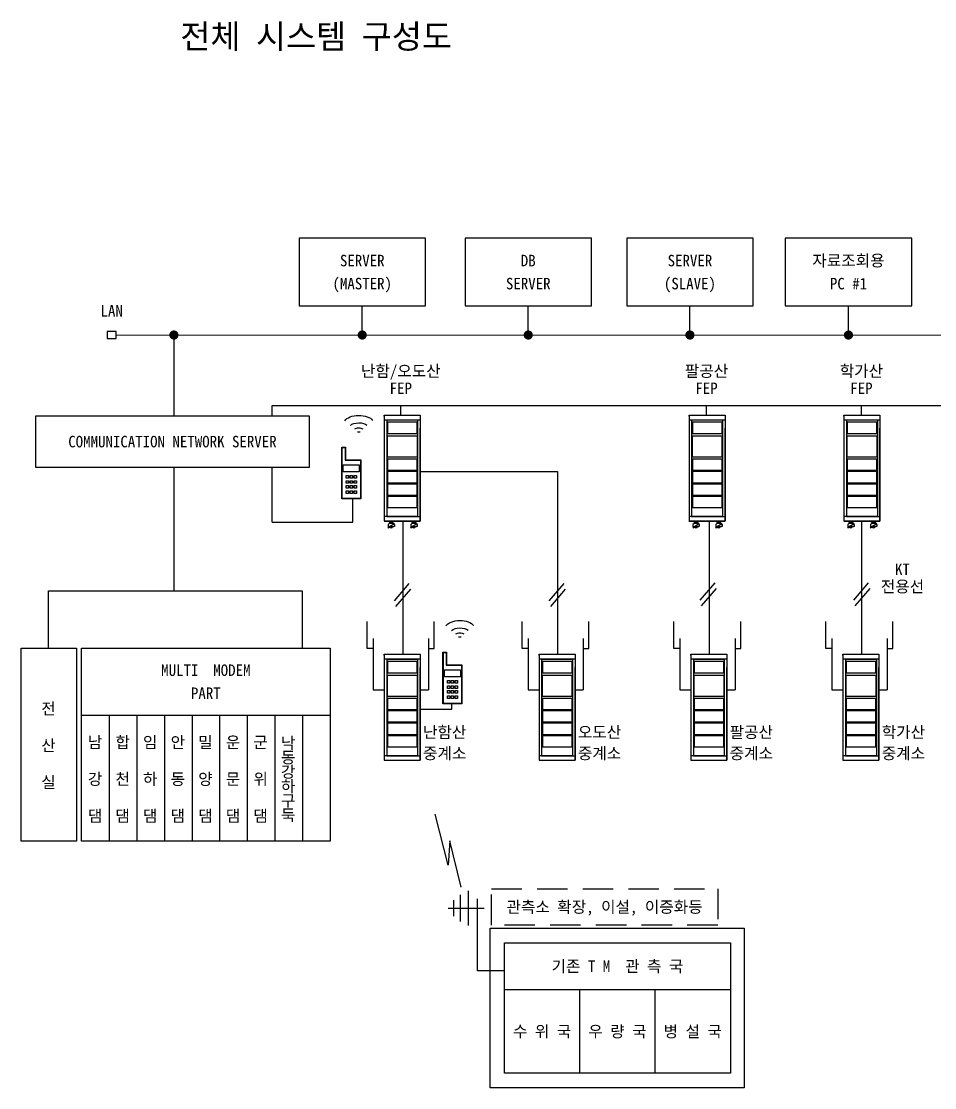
# Model space of a CAD drawing. Extents: x 14 to 401, y 14 to 261.
# Drawn here: x 14.3 to 204.7, y 38.9 to 261.2 of the extents above; entities that cross this region are included whole.
import ezdxf
from ezdxf.enums import TextEntityAlignment as Align

# ---------------------------------------------------------------- set-up
doc = ezdxf.new("R2010")
doc.units = 0
doc.linetypes.add('HIDDEN', pattern=[9.525, 6.35, -3.175])
doc.layers.get('0').update_dxf_attribs({"linetype": 'CONTINUOUS'})
for name, color, linetype in [('cable', 1, 'CONTINUOUS'), ('line', 7, 'CONTINUOUS'), ('machine', 5, 'CONTINUOUS'), ('txt', 7, 'CONTINUOUS')]:
    doc.layers.add(name, color=color, linetype=linetype)
doc.styles.add('style1', font='')
doc.styles.add('style2', font='', dxfattribs={"height": 2})
doc.styles.get('style1').set_extended_font_data('GulimChe')
doc.styles.get('style2').set_extended_font_data('@GulimChe')

# ---------------------------------------------------------------- blocks, each defined once
blk = doc.blocks.new('A$C7A3C2026')
at = {"color": 0}
for p, q in [((0.17, 0.18), (0.17, 24.9)), ((0.26, 24.9), (1.54, 24.9)), ((1.54, 24.9), (1.54, 18.79)), ((1.54, 18.79), (8.99, 18.79)), ((8.99, 18.79), (8.99, 0.18)), ((8.99, 0.18), (0.17, 0.18))]:
    blk.add_line(p, q, dxfattribs=at)
for points in [[(0, 16.38), (0, 25.12), (1.75, 25.12), (1.75, 19)], [(1.75, 19), (9.18, 19), (9.18, 0), (0, 0), (0, 19)]]:
    blk.add_lwpolyline(points, dxfattribs=at)
for points in [[(0.68, 16.52), (8.47, 16.52), (8.47, 13.06), (0.68, 13.06)], [(2.14, 11.3), (3.29, 11.3), (3.29, 10.02), (2.14, 10.02)], [(4.02, 11.3), (5.18, 11.3), (5.18, 10.02), (4.02, 10.02)], [(5.91, 11.3), (7.06, 11.3), (7.06, 10.02), (5.91, 10.02)], [(2.14, 8.78), (3.29, 8.78), (3.29, 7.5), (2.14, 7.5)], [(2.14, 6.43), (3.29, 6.43), (3.29, 5.14), (2.14, 5.14)], [(4.02, 8.78), (5.18, 8.78), (5.18, 7.5), (4.02, 7.5)], [(4.02, 6.43), (5.18, 6.43), (5.18, 5.14), (4.02, 5.14)], [(5.91, 8.78), (7.06, 8.78), (7.06, 7.5), (5.91, 7.5)], [(5.91, 6.43), (7.06, 6.43), (7.06, 5.14), (5.91, 5.14)], [(2.14, 3.9), (3.29, 3.9), (3.29, 2.62), (2.14, 2.62)], [(4.02, 3.9), (5.18, 3.9), (5.18, 2.62), (4.02, 2.62)], [(5.91, 3.9), (7.06, 3.9), (7.06, 2.62), (5.91, 2.62)]]:
    blk.add_lwpolyline(points, close=True, dxfattribs=at)
at = {"layer": 'machine', "color": 0, "linetype": 'Continuous'}
blk.add_line((8.87, 32.41), (7.6, 32.39), dxfattribs=at)
at = {"layer": 'machine', "color": 0, "linetype": 'Continuous', "extrusion": (0, 0, -1)}
for centre, major_axis, start_param, end_param in [((8.17, 36.94), (-7.06, -0.1), 0.309005, 2.832588), ((8.2, 34.52), (-4.71, -0.07), 0.545484, 2.596108), ((8.22, 33.31), (-2.35, -0.03), 0.616527, 2.525066)]:
    blk.add_ellipse(centre, major_axis=major_axis, ratio=0.513915, start_param=start_param, end_param=end_param, dxfattribs=at)

msp = doc.modelspace()

# ---------------------------------------------------------------- linework, layer by layer
at = {"layer": 'cable'}
for p, q in [((85.35, 195.78), (85.35, 201.84)), ((119.95, 195.78), (119.95, 201.84)), ((153.65, 195.78), (153.65, 201.84)), ((186.7, 195.78), (186.7, 201.84)), ((34.06, 195.78), (314.8, 195.82)), ((46.1, 195.78), (46.1, 178.86)), ((66.61, 181.07), (355.74, 181.07)), ((66.61, 178.86), (66.61, 181.07)), ((93.39, 179.1), (93.39, 181.07)), ((157.11, 179.1), (157.11, 181.07)), ((189.39, 179.1), (189.39, 181.07)), ((46.1, 168.15), (46.1, 142.48)), ((66.61, 156.75), (66.61, 168.26)), ((97.44, 167.3), (126.07, 167.3)), ((126.07, 167.3), (126.07, 129.18)), ((83.36, 156.75), (83.36, 161.74)), ((66.61, 156.75), (83.36, 156.75)), ((93.78, 156.81), (93.78, 129.18)), ((157.69, 156.81), (157.69, 129.18)), ((189.39, 156.81), (189.39, 129.18)), ((19.99, 130.52), (19.99, 142.48)), ((19.99, 142.48), (72.8, 142.48)), ((72.8, 142.48), (72.8, 130.52)), ((95.08, 143.95), (91.98, 140.33)), ((95.4, 142.77), (92.29, 139.15)), ((127.37, 143.95), (124.26, 140.33)), ((127.68, 142.77), (124.58, 139.15)), ((158.81, 144.12), (155.7, 140.49)), ((159.13, 142.94), (156.02, 139.32)), ((190.83, 144.12), (187.72, 140.49)), ((191.14, 142.94), (188.03, 139.32)), ((104.02, 117.8), (104.02, 118.9)), ((97.44, 117.8), (104.02, 117.8)), ((103.28, 85.26), (100.52, 95.86)), ((103.58, 90.31), (103.28, 85.26)), ((105.94, 80.66), (103.58, 90.31))]:
    msp.add_line(p, q, dxfattribs=at)
at = {"layer": 'cable', "const_width": 0.96}
for points in [[(45.62, 195.78, 1), (46.58, 195.78, 1)], [(84.87, 195.78, 1), (85.83, 195.78, 1)], [(119.47, 195.78, 1), (120.43, 195.78, 1)], [(153.17, 195.78, 1), (154.13, 195.78, 1)], [(186.22, 195.78, 1), (187.18, 195.78, 1)]]:
    msp.add_lwpolyline(points, format="xyb", close=True, dxfattribs=at)
at = {"layer": 'cable', "color": 0, "linetype": 'HIDDEN', "lineweight": 30}
msp.add_lwpolyline([(112.26, 80.32), (159.45, 80.32), (159.45, 72.77), (112.26, 72.77)], close=True, dxfattribs=at)
at = {"layer": 'line'}
for p, q in [((34.06, 196.5), (32.21, 196.5)), ((32.21, 196.5), (32.21, 195.08)), ((34.06, 195.08), (34.06, 196.5)), ((32.21, 195.08), (34.06, 195.08))]:
    msp.add_line(p, q, dxfattribs=at)
at = {"layer": 'machine'}
for p, q in [((89.92, 179.1), (97.44, 179.1)), ((89.92, 179.1), (97.44, 179.1)), ((89.92, 179.1), (89.92, 157.01)), ((89.92, 178.83), (89.92, 179.1)), ((89.92, 178.83), (89.92, 176.34)), ((89.92, 178.13), (97.44, 178.13)), ((90.46, 178.13), (96.9, 178.13)), ((90.46, 178.13), (90.46, 164.17)), ((90.46, 178.13), (90.46, 178.12)), ((90.46, 178.1), (96.9, 178.1)), ((96.9, 178.13), (96.9, 164.17)), ((96.9, 178.13), (96.9, 178.12)), ((97.44, 179.1), (97.44, 157.01)), ((97.44, 179.1), (97.44, 178.69)), ((97.44, 178.83), (97.44, 176.34)), ((153.47, 179.1), (153.47, 157.01)), ((153.47, 179.1), (161, 179.1)), ((153.47, 179.1), (161, 179.1)), ((153.47, 178.83), (153.47, 179.1)), ((153.47, 178.83), (153.47, 176.34)), ((153.47, 178.13), (161, 178.13)), ((154.01, 178.13), (154.01, 164.17)), ((154.01, 178.13), (160.46, 178.13)), ((154.01, 178.13), (154.01, 178.12)), ((154.01, 178.1), (160.46, 178.1)), ((160.46, 178.13), (160.46, 164.17)), ((160.46, 178.13), (160.46, 178.12)), ((161, 179.1), (161, 157.01)), ((161, 179.1), (161, 178.69)), ((161, 178.83), (161, 176.34)), ((185.74, 179.1), (185.74, 157.01)), ((185.74, 179.1), (193.26, 179.1)), ((185.74, 179.1), (193.26, 179.1)), ((185.74, 178.83), (185.74, 179.1)), ((185.74, 178.83), (185.74, 176.34)), ((185.74, 178.13), (193.26, 178.13)), ((186.28, 178.13), (192.73, 178.13)), ((186.28, 178.13), (186.28, 164.17)), ((186.28, 178.13), (186.28, 178.12)), ((186.28, 178.1), (192.73, 178.1)), ((192.73, 178.13), (192.73, 164.17)), ((192.73, 178.13), (192.73, 178.12)), ((193.26, 179.1), (193.26, 157.01)), ((193.26, 179.1), (193.26, 178.69)), ((193.26, 178.83), (193.26, 176.34)), ((89.92, 176.34), (89.92, 163.71)), ((96.8, 177.58), (90.63, 177.58)), ((90.63, 177.58), (90.63, 175.26)), ((96.8, 175.26), (96.8, 177.58)), ((97.44, 176.34), (97.44, 163.71)), ((97.44, 163.71), (97.44, 176.34)), ((97.44, 176.34), (97.44, 163.71)), ((153.47, 176.34), (153.47, 163.71)), ((160.35, 177.58), (154.19, 177.58)), ((154.19, 177.58), (154.19, 175.26)), ((160.35, 175.26), (160.35, 177.58)), ((161, 176.34), (161, 163.71)), ((161, 163.71), (161, 176.34)), ((161, 176.34), (161, 163.71)), ((185.74, 176.34), (185.74, 163.71)), ((192.62, 177.58), (186.45, 177.58)), ((186.45, 177.58), (186.45, 175.26)), ((192.62, 175.26), (192.62, 177.58)), ((193.26, 176.34), (193.26, 163.71)), ((193.26, 163.71), (193.26, 176.34)), ((193.26, 176.34), (193.26, 163.71)), ((90.63, 175.26), (96.8, 175.26)), ((90.64, 174.77), (96.77, 174.77)), ((90.64, 170.3), (90.64, 174.77)), ((96.77, 174.77), (96.77, 170.3)), ((154.19, 175.26), (160.35, 175.26)), ((154.19, 170.3), (154.19, 174.77)), ((154.19, 174.77), (160.33, 174.77)), ((160.33, 174.77), (160.33, 170.3)), ((186.45, 175.26), (192.62, 175.26)), ((186.46, 174.77), (192.6, 174.77)), ((186.46, 170.3), (186.46, 174.77)), ((192.6, 174.77), (192.6, 170.3)), ((96.8, 169.9), (90.63, 169.9)), ((90.63, 169.9), (90.63, 167.58)), ((96.77, 170.3), (90.64, 170.3)), ((96.8, 167.58), (96.8, 169.9)), ((160.33, 170.3), (154.19, 170.3)), ((160.35, 169.9), (154.19, 169.9)), ((154.19, 169.9), (154.19, 167.58)), ((160.35, 167.58), (160.35, 169.9)), ((192.62, 169.9), (186.45, 169.9)), ((186.45, 169.9), (186.45, 167.58)), ((192.6, 170.3), (186.46, 170.3)), ((192.62, 167.58), (192.62, 169.9)), ((90.63, 167.58), (96.8, 167.58)), ((96.8, 167.31), (90.63, 167.31)), ((90.63, 167.31), (90.63, 164.98)), ((96.8, 164.98), (96.8, 167.31)), ((154.19, 167.58), (160.35, 167.58)), ((160.35, 167.31), (154.19, 167.31)), ((154.19, 167.31), (154.19, 164.98)), ((160.35, 164.98), (160.35, 167.31)), ((186.45, 167.58), (192.62, 167.58)), ((192.62, 167.31), (186.45, 167.31)), ((186.45, 167.31), (186.45, 164.98)), ((192.62, 164.98), (192.62, 167.31)), ((90.63, 164.98), (96.8, 164.98)), ((96.8, 164.71), (90.63, 164.71)), ((90.63, 164.71), (90.63, 162.39)), ((96.8, 162.39), (96.8, 164.71)), ((154.19, 164.98), (160.35, 164.98)), ((160.35, 164.71), (154.19, 164.71)), ((154.19, 164.71), (154.19, 162.39)), ((160.35, 162.39), (160.35, 164.71)), ((186.45, 164.98), (192.62, 164.98)), ((192.62, 164.71), (186.45, 164.71)), ((186.45, 164.71), (186.45, 162.39)), ((192.62, 162.39), (192.62, 164.71)), ((89.92, 163.71), (89.92, 157.01)), ((90.46, 164.39), (90.46, 157.92)), ((90.63, 162.39), (96.8, 162.39)), ((96.9, 164.39), (96.9, 157.92)), ((97.44, 157.01), (97.44, 163.71)), ((153.47, 163.71), (153.47, 157.01)), ((154.01, 164.39), (154.01, 157.92)), ((154.19, 162.39), (160.35, 162.39)), ((160.46, 164.39), (160.46, 157.92)), ((161, 157.01), (161, 163.71)), ((185.74, 163.71), (185.74, 157.01)), ((186.28, 164.39), (186.28, 157.92)), ((186.45, 162.39), (192.62, 162.39)), ((192.73, 164.39), (192.73, 157.92)), ((193.26, 157.01), (193.26, 163.71)), ((96.8, 162.12), (90.63, 162.12)), ((90.63, 162.12), (90.63, 159.79)), ((96.8, 159.79), (96.8, 162.12)), ((154.19, 162.12), (154.19, 159.79)), ((160.35, 162.12), (154.19, 162.12)), ((160.35, 159.79), (160.35, 162.12)), ((186.45, 162.12), (186.45, 159.79)), ((192.62, 162.12), (186.45, 162.12)), ((192.62, 159.79), (192.62, 162.12)), ((96.9, 157.92), (89.92, 157.92)), ((96.9, 157.92), (90.46, 157.92)), ((90.46, 157.92), (96.9, 157.92)), ((90.5, 157.92), (96.94, 157.92)), ((90.63, 159.79), (96.8, 159.79)), ((96.9, 157.92), (97.44, 157.92)), ((160.46, 157.92), (153.47, 157.92)), ((160.46, 157.92), (154.01, 157.92)), ((154.01, 157.92), (160.46, 157.92)), ((154.05, 157.92), (160.5, 157.92)), ((154.19, 159.79), (160.35, 159.79)), ((160.46, 157.92), (161, 157.92)), ((192.73, 157.92), (185.74, 157.92)), ((186.28, 157.92), (192.73, 157.92)), ((192.73, 157.92), (186.28, 157.92)), ((186.32, 157.92), (192.77, 157.92)), ((186.45, 159.79), (192.62, 159.79)), ((192.73, 157.92), (193.26, 157.92)), ((89.89, 156.98), (97.41, 156.98)), ((89.92, 157.01), (97.47, 157.01)), ((91.31, 155.99), (90.68, 155.66)), ((90.68, 155.66), (90.74, 155.57)), ((90.69, 155.7), (90.69, 155.69)), ((90.73, 156.28), (90.73, 155.89)), ((90.73, 155.89), (91.93, 155.89)), ((90.96, 156.51), (90.74, 156.29)), ((90.74, 155.57), (91.33, 155.97)), ((90.95, 156.96), (90.95, 156.69)), ((90.95, 156.69), (91.83, 156.69)), ((90.97, 156.52), (91.81, 156.52)), ((91.08, 156.69), (91.08, 156.52)), ((91.39, 156.05), (91.97, 156.48)), ((92.02, 156.39), (91.4, 156.02)), ((91.65, 156.69), (91.65, 156.52)), ((91.83, 156.69), (91.83, 156.96)), ((91.83, 156.51), (92.05, 156.29)), ((92.05, 155.89), (91.89, 155.89)), ((91.93, 156.52), (91.93, 156.52)), ((91.97, 156.48), (92.02, 156.39)), ((92.05, 156.28), (92.05, 155.89)), ((96.04, 155.99), (95.41, 155.66)), ((95.41, 155.66), (95.48, 155.57)), ((95.42, 155.7), (95.42, 155.69)), ((95.46, 156.28), (95.46, 155.89)), ((95.46, 155.89), (96.66, 155.89)), ((95.69, 156.51), (95.47, 156.29)), ((95.48, 155.57), (96.06, 155.97)), ((95.68, 156.96), (95.68, 156.69)), ((95.68, 156.69), (96.56, 156.69)), ((95.7, 156.52), (96.54, 156.52)), ((95.81, 156.69), (95.81, 156.52)), ((96.13, 156.05), (96.7, 156.48)), ((96.75, 156.39), (96.13, 156.02)), ((96.38, 156.69), (96.38, 156.52)), ((96.56, 156.69), (96.56, 156.96)), ((96.56, 156.51), (96.78, 156.29)), ((96.78, 155.89), (96.62, 155.89)), ((96.66, 156.52), (96.66, 156.52)), ((96.7, 156.48), (96.75, 156.39)), ((96.78, 156.28), (96.78, 155.89)), ((153.45, 156.98), (160.97, 156.98)), ((153.47, 157.01), (161.02, 157.01)), ((154.87, 155.99), (154.24, 155.66)), ((154.24, 155.66), (154.3, 155.57)), ((154.25, 155.7), (154.25, 155.69)), ((154.52, 156.51), (154.29, 156.29)), ((154.29, 156.28), (154.29, 155.89)), ((154.29, 155.89), (155.48, 155.89)), ((154.3, 155.57), (154.89, 155.97)), ((154.51, 156.96), (154.51, 156.69)), ((154.51, 156.69), (155.38, 156.69)), ((154.53, 156.52), (155.37, 156.52)), ((154.64, 156.69), (154.64, 156.52)), ((154.95, 156.05), (155.52, 156.48)), ((155.58, 156.39), (154.96, 156.02)), ((155.21, 156.69), (155.21, 156.52)), ((155.38, 156.69), (155.38, 156.96)), ((155.38, 156.51), (155.61, 156.29)), ((155.61, 155.89), (155.44, 155.89)), ((155.48, 156.52), (155.48, 156.52)), ((155.52, 156.48), (155.58, 156.39)), ((155.61, 156.28), (155.61, 155.89)), ((159.6, 155.99), (158.97, 155.66)), ((158.97, 155.66), (159.03, 155.57)), ((158.98, 155.7), (158.98, 155.69)), ((159.25, 156.51), (159.02, 156.29)), ((159.02, 156.28), (159.02, 155.89)), ((159.02, 155.89), (160.21, 155.89)), ((159.03, 155.57), (159.62, 155.97)), ((159.24, 156.96), (159.24, 156.69)), ((159.24, 156.69), (160.11, 156.69)), ((159.26, 156.52), (160.1, 156.52)), ((159.37, 156.69), (159.37, 156.52)), ((159.68, 156.05), (160.25, 156.48)), ((160.31, 156.39), (159.69, 156.02)), ((159.94, 156.69), (159.94, 156.52)), ((160.11, 156.69), (160.11, 156.96)), ((160.11, 156.51), (160.34, 156.29)), ((160.34, 155.89), (160.17, 155.89)), ((160.21, 156.52), (160.21, 156.52)), ((160.25, 156.48), (160.31, 156.39)), ((160.34, 156.28), (160.34, 155.89)), ((185.71, 156.98), (193.24, 156.98)), ((185.74, 157.01), (193.29, 157.01)), ((187.13, 155.99), (186.5, 155.66)), ((186.5, 155.66), (186.57, 155.57)), ((186.51, 155.7), (186.51, 155.69)), ((186.55, 156.28), (186.55, 155.89)), ((186.55, 155.89), (187.75, 155.89)), ((186.78, 156.51), (186.56, 156.29)), ((186.57, 155.57), (187.15, 155.97)), ((186.77, 156.96), (186.77, 156.69)), ((186.77, 156.69), (187.65, 156.69)), ((186.79, 156.52), (187.63, 156.52)), ((186.9, 156.69), (186.9, 156.52)), ((187.22, 156.05), (187.79, 156.48)), ((187.85, 156.39), (187.22, 156.02)), ((187.47, 156.69), (187.47, 156.52)), ((187.65, 156.69), (187.65, 156.96)), ((187.65, 156.51), (187.87, 156.29)), ((187.87, 155.89), (187.71, 155.89)), ((187.75, 156.52), (187.75, 156.52)), ((187.79, 156.48), (187.85, 156.39)), ((187.87, 156.28), (187.87, 155.89)), ((191.87, 155.99), (191.24, 155.66)), ((191.24, 155.7), (191.24, 155.69)), ((191.24, 155.66), (191.3, 155.57)), ((191.28, 156.28), (191.28, 155.89)), ((191.28, 155.89), (192.48, 155.89)), ((191.52, 156.51), (191.29, 156.29)), ((191.3, 155.57), (191.89, 155.97)), ((191.5, 156.96), (191.5, 156.69)), ((191.5, 156.69), (192.38, 156.69)), ((191.52, 156.52), (192.37, 156.52)), ((191.63, 156.69), (191.63, 156.52)), ((191.95, 156.05), (192.52, 156.48)), ((192.58, 156.39), (191.96, 156.02)), ((192.2, 156.69), (192.2, 156.52)), ((192.38, 156.69), (192.38, 156.96)), ((192.38, 156.51), (192.6, 156.29)), ((192.61, 155.89), (192.44, 155.89)), ((192.48, 156.52), (192.48, 156.52)), ((192.52, 156.48), (192.58, 156.39)), ((192.61, 156.28), (192.61, 155.89)), ((86.38, 130.39), (86.38, 136.07)), ((100.31, 130.39), (100.31, 136.07)), ((118.66, 130.39), (118.66, 136.07)), ((132.6, 130.39), (132.6, 136.07)), ((150.29, 130.39), (150.29, 136.07)), ((164.23, 130.39), (164.23, 136.07)), ((181.99, 130.39), (181.99, 136.07)), ((195.93, 130.39), (195.93, 136.07)), ((87.64, 132.54), (87.64, 121.83)), ((99.14, 132.54), (99.14, 121.83)), ((119.93, 132.54), (119.93, 121.83)), ((131.43, 132.54), (131.43, 121.83)), ((151.55, 132.54), (151.55, 121.83)), ((163.06, 132.54), (163.06, 121.83)), ((183.25, 132.54), (183.25, 121.83)), ((194.76, 132.54), (194.76, 121.83)), ((26.86, 130.5), (78.63, 130.5)), ((26.86, 90.27), (26.86, 130.5)), ((78.63, 130.5), (78.63, 90.27)), ((87.55, 130.39), (86.38, 130.39)), ((89.92, 129.22), (97.44, 129.22)), ((89.92, 129.22), (97.44, 129.22)), ((89.92, 129.22), (89.92, 107.13)), ((89.92, 128.95), (89.92, 129.22)), ((89.92, 128.95), (89.92, 126.47)), ((97.44, 129.22), (97.44, 107.13)), ((97.44, 129.22), (97.44, 128.82)), ((97.44, 128.95), (97.44, 126.47)), ((99.14, 130.39), (100.31, 130.39)), ((119.84, 130.39), (118.66, 130.39)), ((122.21, 129.22), (129.73, 129.22)), ((122.21, 129.22), (129.73, 129.22)), ((122.21, 129.22), (122.21, 107.13)), ((122.21, 128.95), (122.21, 129.22)), ((122.21, 128.95), (122.21, 126.47)), ((129.73, 129.22), (129.73, 107.13)), ((129.73, 129.22), (129.73, 128.82)), ((129.73, 128.95), (129.73, 126.47)), ((131.43, 130.39), (132.6, 130.39)), ((151.46, 130.39), (150.29, 130.39)), ((153.83, 129.22), (161.36, 129.22)), ((153.83, 129.22), (161.36, 129.22)), ((153.83, 129.22), (153.83, 107.13)), ((153.83, 128.95), (153.83, 129.22)), ((153.83, 128.95), (153.83, 126.47)), ((161.36, 129.22), (161.36, 107.13)), ((161.36, 129.22), (161.36, 128.82)), ((161.36, 128.95), (161.36, 126.47)), ((163.06, 130.39), (164.23, 130.39)), ((183.16, 130.39), (181.99, 130.39)), ((185.53, 129.22), (193.06, 129.22)), ((185.53, 129.22), (193.06, 129.22)), ((185.53, 129.22), (185.53, 107.13)), ((185.53, 128.95), (185.53, 129.22)), ((185.53, 128.95), (185.53, 126.47)), ((193.06, 129.22), (193.06, 107.13)), ((193.06, 129.22), (193.06, 128.82)), ((193.06, 128.95), (193.06, 126.47)), ((194.76, 130.39), (195.93, 130.39)), ((89.92, 128.25), (97.44, 128.25)), ((90.46, 128.25), (96.9, 128.25)), ((90.46, 128.25), (90.46, 114.29)), ((90.46, 128.25), (90.46, 128.24)), ((90.46, 128.23), (96.9, 128.23)), ((96.8, 127.71), (90.63, 127.71)), ((90.63, 127.71), (90.63, 125.38)), ((96.8, 125.38), (96.8, 127.71)), ((96.9, 128.25), (96.9, 114.29)), ((96.9, 128.25), (96.9, 128.24)), ((122.21, 128.25), (129.73, 128.25)), ((122.74, 128.25), (129.19, 128.25)), ((122.74, 128.25), (122.74, 114.29)), ((122.74, 128.25), (122.74, 128.24)), ((122.74, 128.23), (129.19, 128.23)), ((129.09, 127.71), (122.92, 127.71)), ((122.92, 127.71), (122.92, 125.38)), ((129.09, 125.38), (129.09, 127.71)), ((129.19, 128.25), (129.19, 114.29)), ((129.19, 128.25), (129.19, 128.24)), ((153.83, 128.25), (161.36, 128.25)), ((154.37, 128.25), (160.82, 128.25)), ((154.37, 128.25), (154.37, 114.29)), ((154.37, 128.25), (154.37, 128.24)), ((154.37, 128.23), (160.82, 128.23)), ((160.71, 127.71), (154.54, 127.71)), ((154.54, 127.71), (154.54, 125.38)), ((160.71, 125.38), (160.71, 127.71)), ((160.82, 128.25), (160.82, 114.29)), ((160.82, 128.25), (160.82, 128.24)), ((185.53, 128.25), (193.06, 128.25)), ((186.07, 128.25), (192.52, 128.25)), ((186.07, 128.25), (186.07, 114.29)), ((186.07, 128.25), (186.07, 128.24)), ((186.07, 128.23), (192.52, 128.23)), ((192.42, 127.71), (186.25, 127.71)), ((186.25, 127.71), (186.25, 125.38)), ((192.42, 125.38), (192.42, 127.71)), ((192.52, 128.25), (192.52, 114.29)), ((192.52, 128.25), (192.52, 128.24)), ((89.92, 126.47), (89.92, 113.84)), ((90.63, 125.38), (96.8, 125.38)), ((90.64, 124.89), (96.77, 124.89)), ((90.64, 120.42), (90.64, 124.89)), ((96.77, 124.89), (96.77, 120.42)), ((97.44, 126.47), (97.44, 113.84)), ((97.44, 113.84), (97.44, 126.47)), ((97.44, 126.47), (97.44, 113.84)), ((122.21, 126.47), (122.21, 113.84)), ((122.92, 125.38), (129.09, 125.38)), ((122.92, 124.89), (129.06, 124.89)), ((122.92, 120.42), (122.92, 124.89)), ((129.06, 124.89), (129.06, 120.42)), ((129.73, 126.47), (129.73, 113.84)), ((129.73, 113.84), (129.73, 126.47)), ((129.73, 126.47), (129.73, 113.84)), ((153.83, 126.47), (153.83, 113.84)), ((154.54, 125.38), (160.71, 125.38)), ((154.55, 124.89), (160.69, 124.89)), ((154.55, 120.42), (154.55, 124.89)), ((160.69, 124.89), (160.69, 120.42)), ((161.36, 126.47), (161.36, 113.84)), ((161.36, 113.84), (161.36, 126.47)), ((161.36, 126.47), (161.36, 113.84)), ((185.53, 126.47), (185.53, 113.84)), ((186.25, 125.38), (192.42, 125.38)), ((186.25, 124.89), (192.39, 124.89)), ((186.25, 120.42), (186.25, 124.89)), ((192.39, 124.89), (192.39, 120.42)), ((193.06, 126.47), (193.06, 113.84)), ((193.06, 113.84), (193.06, 126.47)), ((193.06, 126.47), (193.06, 113.84)), ((87.64, 121.83), (89.81, 121.83)), ((96.77, 120.42), (90.64, 120.42)), ((97.34, 121.83), (99.14, 121.83)), ((119.93, 121.83), (122.1, 121.83)), ((129.06, 120.42), (122.92, 120.42)), ((129.63, 121.83), (131.43, 121.83)), ((151.55, 121.83), (153.72, 121.83)), ((160.69, 120.42), (154.55, 120.42)), ((161.26, 121.83), (163.06, 121.83)), ((183.25, 121.83), (185.43, 121.83)), ((192.39, 120.42), (186.25, 120.42)), ((192.96, 121.83), (194.76, 121.83)), ((96.8, 120.03), (90.63, 120.03)), ((90.63, 120.03), (90.63, 117.7)), ((96.8, 117.7), (96.8, 120.03)), ((129.09, 120.03), (122.92, 120.03)), ((122.92, 120.03), (122.92, 117.7)), ((129.09, 117.7), (129.09, 120.03)), ((160.71, 120.03), (154.54, 120.03)), ((154.54, 120.03), (154.54, 117.7)), ((160.71, 117.7), (160.71, 120.03)), ((192.42, 120.03), (186.25, 120.03)), ((186.25, 120.03), (186.25, 117.7)), ((192.42, 117.7), (192.42, 120.03)), ((26.86, 116.49), (78.63, 116.49)), ((32.62, 116.49), (32.62, 90.27)), ((38.37, 116.49), (38.37, 90.27)), ((44.12, 116.49), (44.12, 90.27)), ((49.87, 116.49), (49.87, 90.27)), ((55.62, 116.49), (55.62, 90.27)), ((61.38, 116.49), (61.38, 90.27)), ((67.13, 116.49), (67.13, 90.27)), ((72.88, 116.49), (72.88, 90.27)), ((90.63, 117.7), (96.8, 117.7)), ((96.8, 117.43), (90.63, 117.43)), ((90.63, 117.43), (90.63, 115.11)), ((96.8, 115.11), (96.8, 117.43)), ((122.92, 117.7), (129.09, 117.7)), ((129.09, 117.43), (122.92, 117.43)), ((122.92, 117.43), (122.92, 115.11)), ((129.09, 115.11), (129.09, 117.43)), ((154.54, 117.7), (160.71, 117.7)), ((160.71, 117.43), (154.54, 117.43)), ((154.54, 117.43), (154.54, 115.11)), ((160.71, 115.11), (160.71, 117.43)), ((186.25, 117.7), (192.42, 117.7)), ((192.42, 117.43), (186.25, 117.43)), ((186.25, 117.43), (186.25, 115.11)), ((192.42, 115.11), (192.42, 117.43)), ((89.92, 113.84), (89.92, 107.13)), ((90.46, 114.51), (90.46, 108.05)), ((90.63, 115.11), (96.8, 115.11)), ((96.8, 114.84), (90.63, 114.84)), ((90.63, 114.84), (90.63, 112.51)), ((96.8, 112.51), (96.8, 114.84)), ((96.9, 114.51), (96.9, 108.05)), ((97.44, 107.13), (97.44, 113.84)), ((122.21, 113.84), (122.21, 107.13)), ((122.74, 114.51), (122.74, 108.05)), ((122.92, 115.11), (129.09, 115.11)), ((129.09, 114.84), (122.92, 114.84)), ((122.92, 114.84), (122.92, 112.51)), ((129.09, 112.51), (129.09, 114.84)), ((129.19, 114.51), (129.19, 108.05)), ((129.73, 107.13), (129.73, 113.84)), ((153.83, 113.84), (153.83, 107.13)), ((154.37, 114.51), (154.37, 108.05)), ((154.54, 115.11), (160.71, 115.11)), ((160.71, 114.84), (154.54, 114.84)), ((154.54, 114.84), (154.54, 112.51)), ((160.71, 112.51), (160.71, 114.84)), ((160.82, 114.51), (160.82, 108.05)), ((161.36, 107.13), (161.36, 113.84)), ((185.53, 113.84), (185.53, 107.13)), ((186.07, 114.51), (186.07, 108.05)), ((186.25, 115.11), (192.42, 115.11)), ((192.42, 114.84), (186.25, 114.84)), ((186.25, 114.84), (186.25, 112.51)), ((192.42, 112.51), (192.42, 114.84)), ((192.52, 114.51), (192.52, 108.05)), ((193.06, 107.13), (193.06, 113.84)), ((90.63, 112.51), (96.8, 112.51)), ((96.8, 112.24), (90.63, 112.24)), ((90.63, 112.24), (90.63, 109.92)), ((96.8, 109.92), (96.8, 112.24)), ((122.92, 112.51), (129.09, 112.51)), ((129.09, 112.24), (122.92, 112.24)), ((122.92, 112.24), (122.92, 109.92)), ((129.09, 109.92), (129.09, 112.24)), ((154.54, 112.51), (160.71, 112.51)), ((160.71, 112.24), (154.54, 112.24)), ((154.54, 112.24), (154.54, 109.92)), ((160.71, 109.92), (160.71, 112.24)), ((186.25, 112.51), (192.42, 112.51)), ((192.42, 112.24), (186.25, 112.24)), ((186.25, 112.24), (186.25, 109.92)), ((192.42, 109.92), (192.42, 112.24)), ((90.63, 109.92), (96.8, 109.92)), ((122.92, 109.92), (129.09, 109.92)), ((154.54, 109.92), (160.71, 109.92)), ((186.25, 109.92), (192.42, 109.92)), ((96.9, 108.05), (89.92, 108.05)), ((89.92, 107.13), (97.44, 107.13)), ((89.92, 107.11), (97.44, 107.11)), ((96.9, 108.05), (90.46, 108.05)), ((90.46, 108.05), (96.9, 108.05)), ((90.5, 108.05), (96.94, 108.05)), ((96.9, 108.05), (97.44, 108.05)), ((129.19, 108.05), (122.21, 108.05)), ((122.21, 107.13), (129.73, 107.13)), ((122.21, 107.11), (129.73, 107.11)), ((122.74, 108.05), (129.19, 108.05)), ((129.19, 108.05), (122.74, 108.05)), ((122.78, 108.05), (129.23, 108.05)), ((129.19, 108.05), (129.73, 108.05)), ((160.82, 108.05), (153.83, 108.05)), ((153.83, 107.13), (161.36, 107.13)), ((153.83, 107.11), (161.36, 107.11)), ((154.37, 108.05), (160.82, 108.05)), ((160.82, 108.05), (154.37, 108.05)), ((154.41, 108.05), (160.86, 108.05)), ((160.82, 108.05), (161.36, 108.05)), ((192.52, 108.05), (185.53, 108.05)), ((185.53, 107.13), (193.06, 107.13)), ((185.53, 107.11), (193.06, 107.11)), ((192.52, 108.05), (186.07, 108.05)), ((186.07, 108.05), (192.52, 108.05)), ((186.11, 108.05), (192.56, 108.05)), ((192.52, 108.05), (193.06, 108.05)), ((78.63, 90.27), (26.86, 90.27)), ((104.36, 77.97), (104.36, 74.64)), ((105.75, 79.08), (105.75, 73.53)), ((107.42, 79.92), (107.42, 72.7)), ((109.36, 63.25), (109.36, 78.25)), ((103.25, 76.31), (110.75, 76.31)), ((115, 69.03), (162.09, 69.03)), ((115, 41.85), (115, 69.03)), ((162.09, 69.03), (162.09, 41.85)), ((115, 63.25), (109.36, 63.25)), ((114.99, 59.33), (162.09, 59.33)), ((130.69, 41.85), (130.69, 59.33)), ((146.39, 41.85), (146.39, 59.33)), ((162.09, 41.85), (115, 41.85))]:
    msp.add_line(p, q, dxfattribs=at)
for points in [[(98.52, 201.84), (98.52, 215.97), (72.17, 215.97), (72.17, 201.84)], [(133.12, 201.84), (133.12, 215.97), (106.77, 215.97), (106.77, 201.84)], [(166.83, 201.84), (166.83, 215.97), (140.47, 215.97), (140.47, 201.84)], [(199.87, 201.84), (199.87, 215.97), (173.52, 215.97), (173.52, 201.84)], [(17.24, 168.26), (74.34, 168.26), (74.34, 178.86), (17.24, 178.86)], [(14.29, 130.5), (25.8, 130.5), (25.8, 90.27), (14.29, 90.27)], [(111.98, 72.1), (164.94, 72.1), (164.94, 38.86), (111.98, 38.86)]]:
    msp.add_lwpolyline(points, close=True, dxfattribs=at)
for centre in [(91.36, 156.01), (96.09, 156.01), (154.92, 156.01), (159.65, 156.01), (187.18, 156.01), (191.91, 156.01)]:
    msp.add_circle(centre, 0.0497, dxfattribs=at)
for centre in [(91.36, 155.88), (96.09, 155.88), (154.91, 155.88), (159.65, 155.88), (187.18, 155.88), (191.91, 155.88)]:
    msp.add_arc(centre, 0.32, 180, 0, dxfattribs=at)

# ---------------------------------------------------------------- block references
at = {"layer": 'machine', "xscale": 0.4283999999999963, "yscale": 0.4283999999999999, "zscale": 0.4283999999999999}
for p in [(81.11, 161.65), (102.18, 118.89)]:
    msp.add_blockref('A$C7A3C2026', p, dxfattribs=at)

# ---------------------------------------------------------------- texts
at = {"layer": 'txt', "style": 'style1'}
for s, height, p in [('전체 시스템 구성도', 5, (47.42, 255.54)), ('난함산', 2.4, (98.02, 111.78)), ('오도산', 2.4, (130.3, 111.78)), ('팔공산', 2.4, (161.93, 111.78)), ('학가산', 2.4, (193.63, 111.78)), ('중계소', 2.4, (98.02, 107.37)), ('중계소', 2.4, (130.3, 107.37)), ('중계소', 2.4, (161.93, 107.37)), ('중계소', 2.4, (193.63, 107.37))]:
    msp.add_text(s, height=height, dxfattribs=at).set_placement(p)
for s, p in [('SERVER', (85.35, 211.3)), ('DB', (119.95, 211.3)), ('SERVER', (153.65, 211.3)), ('자료조회용', (186.7, 211.3)), ('(MASTER)', (85.35, 206.5)), ('SERVER', (119.95, 206.5)), ('(SLAVE)', (153.65, 206.5)), ('PC #1', (186.7, 206.5)), ('난함/오도산', (93.39, 188.27)), ('팔공산', (157.11, 188.27)), ('학가산', (189.39, 188.27)), ('FEP', (93.39, 184.67)), ('FEP', (157.11, 184.67)), ('FEP', (189.39, 184.67)), ('COMMUNICATION NETWORK SERVER', (45.79, 173.56)), ('KT', (197.95, 146.94)), ('전용선', (197.95, 143.34)), ('MULTI  MODEM', (52.75, 125.9)), ('PART', (52.75, 121.1)), ('관측소 확장, 이설, 이증화등', (135.86, 76.54)), ('기존 T M  관 측 국', (138.55, 64.18)), ('수 위 국', (122.85, 50.59)), ('우 량 국', (138.54, 50.59)), ('병 설 국', (154.24, 50.59))]:
    msp.add_text(s, height=2.4, dxfattribs=at).set_placement(p, align=Align.MIDDLE_CENTER)
msp.add_text('LAN', height=2.4, dxfattribs=at).set_placement((33.13, 198.9), align=Align.BOTTOM_CENTER)
at = {"layer": 'txt', "style": 'style2'}
for s, p in [('전   산   실', (20.04, 110.39)), ('남   강   댐', (29.74, 103.38)), ('합   천   댐', (35.49, 103.38)), ('임   하   댐', (41.24, 103.38)), ('안   동   댐', (47, 103.38)), ('밀   양   댐', (52.75, 103.38)), ('운   문   댐', (58.5, 103.38)), ('군   위   댐', (64.25, 103.38)), ('낙동강하구둑', (70, 103.38))]:
    msp.add_text(s, height=2.4, rotation=270, dxfattribs=at).set_placement(p, align=Align.MIDDLE_CENTER)

doc.saveas('drawing.dxf')
